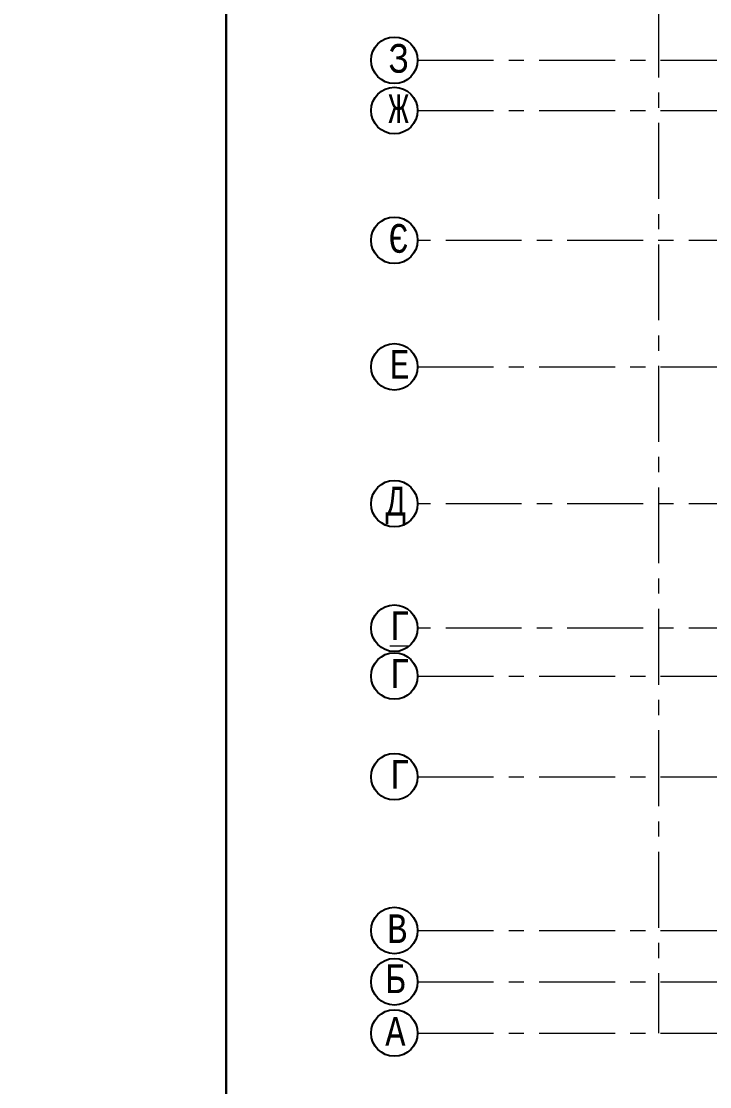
# Model space of a CAD drawing. Header units: millimetres. Extents: x -689206 to 4969298, y -1019800 to 703299.
# Drawn here: x 628404 to 648552, y -646991 to -615805 of the extents above; entities that cross this region are included whole.
import ezdxf

# ---------------------------------------------------------------- set-up
doc = ezdxf.new("R2010")
doc.units = ezdxf.units.MM
doc.linetypes.add('осеваяX2', pattern=[101.6, 63.5, -12.7, 12.7, -12.7])
doc.layers.add('внешняярамка', color=7, linetype='Continuous', lineweight=5, plot=False)
for name, color, linetype, lineweight in [('РАЗМЕРЫ', 7, 'Continuous', 9), ('стены', 7, 'Continuous', 20), ('Штамп', 7, 'Continuous', 5)]:
    doc.layers.add(name, color=color, linetype=linetype, lineweight=lineweight)
doc.layers.add('сетка', color=104, linetype='Continuous')
doc.styles.add('Аннотативный', font='isocteur.ttf', dxfattribs={"width": 0.7, "height": 250})

msp = doc.modelspace()

# ---------------------------------------------------------------- linework, layer by layer
at = {"layer": 'внешняярамка', "lineweight": 5, "ltscale": 50, "const_width": 3}
msp.add_lwpolyline([(628405.1, -677848.6), (754303.8, -677848.6), (754303.8, -588820.3), (628405.1, -588820.3), (628405.1, -677848.6)], dxfattribs=at)
at = {"layer": 'РАЗМЕРЫ', "linetype": 'осеваяX2', "lineweight": 5, "ltscale": 35}
for p, q in [((707055.6, -622218.3), (640002.9, -622218.3)), ((707055.6, -629928.3), (640002.9, -629928.3)), ((707055.6, -633573), (640002.9, -633573))]:
    msp.add_line(p, q, dxfattribs=at)
at = {"layer": 'сетка', "color": 0}
for centre in [(639322.1, -616945.5), (639322.1, -618418.1), (639322.1, -622216.1), (639322.1, -625918.1), (639322.1, -629926.1), (639322.1, -633570.8), (639322.1, -634970.1), (639322.1, -637918.1), (639322.1, -642420.1), (639322.1, -643920.1), (639322.1, -645420.1)]:
    msp.add_circle(centre, 680.7, dxfattribs=at)
at = {"layer": 'стены', "linetype": 'осеваяX2', "lineweight": 5, "ltscale": 35}
for p, q in [((647055.6, -604554.9), (647055.6, -645422.3)), ((640002.9, -616947.7), (707055.6, -616947.7)), ((640002.9, -618420.3), (707055.6, -618420.3)), ((640002.9, -625920.3), (707055.6, -625920.3)), ((640002.9, -634972.3), (707055.6, -634972.3)), ((640002.9, -637920.3), (707055.6, -637920.3)), ((640002.9, -642422.3), (707055.6, -642422.3)), ((640002.9, -643922.3), (707055.6, -643922.3)), ((640002.9, -645422.3), (707055.6, -645422.3))]:
    msp.add_line(p, q, dxfattribs=at)
at = {"layer": 'Штамп', "lineweight": 30}
msp.add_lwpolyline([(634400.3, -676349.8), (752805, -676349.8), (752805, -590319.1), (634400.3, -590319.1)], close=True, dxfattribs=at)

# ---------------------------------------------------------------- texts
at = {"layer": 'РАЗМЕРЫ', "lineweight": 5, "ltscale": 35, "width": 7009.377, "attachment_point": 1, "style": 'Аннотативный'}
for s, insert, char_height in [('З', (639151.2, -616468.8), 841.3), ('Ж', (639151.2, -617941.3), 841.3), ('Є', (639151.2, -621739.3), 841.3), ('Е', (639186.4, -625423.7), 841.3), ('Д', (639066.2, -629431.7), 841.3), ('{\\LГ}', (639186.4, -633076.5), 841.28), ('Г', (639186.4, -634475.7), 841.3), ('Г', (639186.4, -637423.7), 841.3), ('В', (639112.2, -641946), 841.3), ('Б', (639057.2, -643410.6), 841.3), ('А', (639057.2, -644950.6), 841.3)]:
    msp.add_mtext(s, dxfattribs=dict(at, insert=insert, char_height=char_height))

doc.saveas('drawing.dxf')
